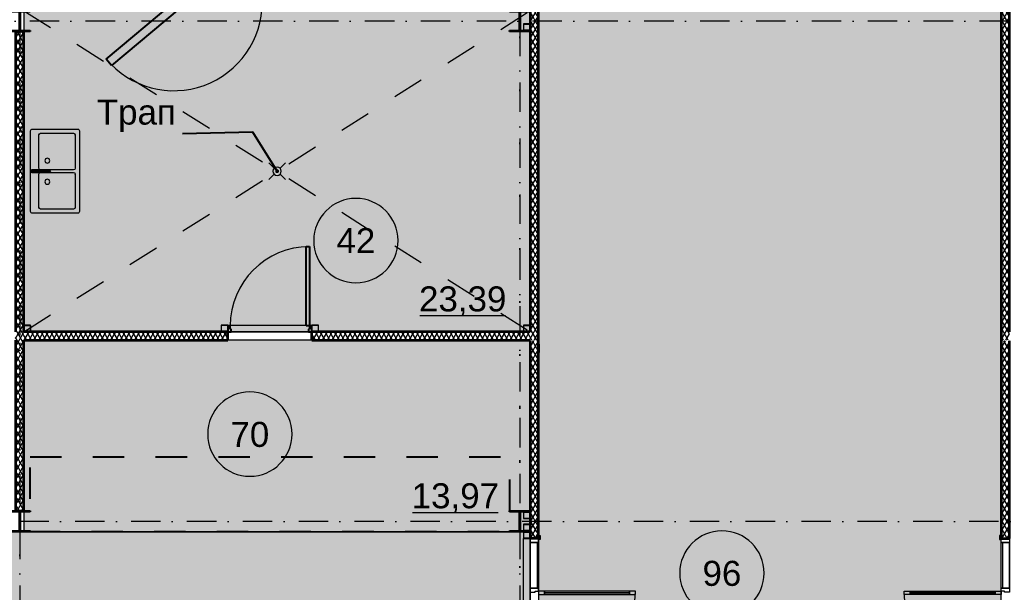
# Model space of a CAD drawing. Header units: millimetres. Extents: x -10605 to 104127, y -15987 to 52426.
# Drawn here: x 39999 to 51825, y 21150 to 28017 of the extents above; entities that cross this region are included whole.
import ezdxf
from ezdxf.enums import TextEntityAlignment as Align

# ---------------------------------------------------------------- set-up
doc = ezdxf.new("R2010")
doc.units = ezdxf.units.MM
doc.header["$MEASUREMENT"] = 0
for name, pattern in [('Dot & Dashed', [670.277762, 352.777767, -176.388884, 0, -141.111112]), ('roto_dd', [752.592, 376.296, -376.296]), ('Крупный пунктир', [634.99999, 0, -634.99999])]:
    doc.linetypes.add(name, pattern=pattern)
for name, color, linetype in [('Двери Archicad', 7, 'Continuous'), ('Зоны', 7, 'Continuous'), ('Металлический каркас здания', 7, 'Continuous'), ('Морозильные камеры', 7, 'Continuous'), ('Оси', 7, 'Continuous'), ('Стены', 7, 'Continuous')]:
    doc.layers.add(name, color=color, linetype=linetype)
for name, color, linetype, lineweight in [('Двери Archicad_Ном._пера__3', 7, 'Continuous', 0), ('Двери Archicad_Ном._пера__97', 7, 'Continuous', 35), ('Двери Archicad_Ном._пера__98', 7, 'Continuous', 25), ('Зоны_Ном._пера__38', 171, 'Continuous', 20), ('Зоны_Ном._пера__91', 255, 'Continuous', 0), ('Мебель и  оборудование_Ном._пера__200', 7, 'Continuous', 0), ('Мебель и  оборудование_Ном._пера__98', 7, 'Continuous', 25), ('Мебель и  оборудование_Ном._пера__99', 7, 'Continuous', 15), ('Металлический каркас здания_Ном._пера__98', 7, 'Continuous', 25), ('Металлический каркас здания_Ном._пера__99', 7, 'Continuous', 15), ('Морозильные камеры_Ном._пера__97', 7, 'Continuous', 35), ('Оси_Ном._пера__200', 7, 'Continuous', 0), ('Паспорта Зон Archicad_Ном._пера__100', 7, 'Continuous', 9), ('Сантехника_Ном._пера__99', 7, 'Continuous', 15), ('Стены _Ном._пера__97', 7, 'Continuous', 35)]:
    doc.layers.add(name, color=color, linetype=linetype, lineweight=lineweight)
for name, color, linetype, lineweight, true_color in [('Двери Archicad_Ном._пера__6', 7, 'Continuous', 13, 0xc23fa3ff), ('Зоны_Ном._пера__2', 7, 'Continuous', 0, 0xc2747474), ('Морозильные камеры_Ном._пера__6', 7, 'Continuous', 13, 0xc23fa3ff)]:
    doc.layers.add(name, color=color, linetype=linetype, lineweight=lineweight, true_color=true_color)
doc.styles.add('РЎР“Р•РќР•Р\xa0РР\xa0_РЎРўРР›Р¬_1', font='arial.ttf')
doc.dimstyles.new('СГЕНЕРИР_СТИЛЬ__1', dxfattribs={"dimtxt": 0.18, "dimasz": 91.2, "dimexe": 0.18, "dimexo": 0.0625, "dimgap": 0.09, "dimtad": 0, "dimtih": 1, "dimtoh": 1, "dimdec": 4, "dimzin": 0, "dimdsep": 46, "dimcen": 0.09, "dimadec": 0, "dimazin": 0, "dimtfac": 1, "dimtdec": 4, "dimtmove": 0, "dimatfit": 3, "dimldrblk": 'ARROWHEAD_11', "dimfxl": 1, "dimtolj": 1, "dimtzin": 0, "dimarcsym": 0})
pattern_1 = [(90, (0, 0), (-60, 0), [])]
pattern_2 = [(90, (0, 0), (-51.961524, 0), [30, -60]), (90, (-25.98, 45), (-51.961524, 0), [30, -60]), (150, (-1e-14, 30), (25.98076, 45), [30, -60]), (150, (-51.96, 30), (25.98076, 45), [30, -60]), (210, (0, 0), (-25.98076, 45), [30, -60]), (210, (-51.96, -2e-14), (-25.98076, 45), [30, -60])]
pattern_3 = [(60, (0, 0), (-43.30127, 25), []), (120, (0, 0), (43.30127, 25), [])]

# ---------------------------------------------------------------- blocks, each defined once
blk = doc.blocks.new('Колонна SHS ГК 27')
at = {"layer": 'Металлический каркас здания_Ном._пера__99', "linetype": 'Continuous', "lineweight": 0, "true_color": 0xffffff}
h = blk.add_hatch(dxfattribs=at)
h.set_pattern_fill('Barabбs_tйglakц_бllу', style=0, pattern_type=2)
h.set_pattern_definition(pattern_1)
h.paths.add_polyline_path([(-40, -40), (40, -40), (40, 40), (-40, 40)])
h.paths.add_polyline_path([(-36.4, -36.4), (-36.4, 36.4), (36.4, 36.4), (36.4, -36.4)], flags=0)
at = {"layer": 'Металлический каркас здания_Ном._пера__99', "color": 7, "linetype": 'Continuous', "lineweight": 15}
for p, q in [((40, 40), (-40, 40)), ((-40, 40), (-40, -40)), ((-36.4, -36.4), (-36.4, 36.4)), ((-36.4, 36.4), (36.4, 36.4)), ((36.4, 36.4), (36.4, -36.4)), ((40, -40), (40, 40)), ((-40, -40), (40, -40)), ((36.4, -36.4), (-36.4, -36.4))]:
    blk.add_line(p, q, dxfattribs=at)
blk = doc.blocks.new('Труба Квадратного Сечения ГК SHS 27_5')
at = {"layer": 'Металлический каркас здания_Ном._пера__99', "color": 7, "linetype": 'Continuous', "lineweight": 15}
for p, q in [((505, 40), (0, 40)), ((0, 40), (0, 0)), ((0, 0), (0, -40)), ((1010, 40), (505, 40)), ((1010, 0), (1010, 40)), ((1010, -40), (1010, 0)), ((0, -40), (505, -40)), ((505, -40), (1010, -40))]:
    blk.add_line(p, q, dxfattribs=at)
blk = doc.blocks.new('Труба Квадратного Сечения ГК SHS 27_9')
at = {"layer": 'Металлический каркас здания_Ном._пера__99', "color": 7, "linetype": 'Continuous', "lineweight": 15}
for p, q in [((1795, 40), (0, 40)), ((0, 40), (0, 0)), ((0, 0), (0, -40)), ((3590, 40), (1795, 40)), ((3590, 0), (3590, 40)), ((3590, -40), (3590, 0)), ((0, -40), (1795, -40)), ((1795, -40), (3590, -40))]:
    blk.add_line(p, q, dxfattribs=at)
blk = doc.blocks.new('Зона подготовки товара_42_61', base_point=(42817, 26475))
at = {"layer": 'Зоны', "linetype": 'Continuous', "lineweight": 0, "true_color": 0x3f3f3f}
blk.add_hatch(color=250, dxfattribs=at).paths.add_polyline_path([(40050, 24275), (46125, 24275), (46125, 28125), (40050, 28125)])
at = {"layer": 'Паспорта Зон Archicad_Ном._пера__100', "color": 7, "linetype": 'Continuous', "lineweight": 9}
blk.add_line((44800, 24470), (45830, 24470), dxfattribs=at)
for start, end in [(0, 180), (180, 0)]:
    blk.add_arc((44033, 25368), 506, start, end, dxfattribs=at)
at = {"layer": 'Паспорта Зон Archicad_Ном._пера__100', "color": 7, "lineweight": 9, "style": 'РЎР“Р•РќР•Р\xa0РР\xa0_РЎРўРР›Р¬_1'}
for tag, p in [('ROOM_NUMBER', (44033, 25368)), ('ROOM_AREA', (45315, 24669))]:
    blk.add_attdef(tag, text='', height=300, dxfattribs=at).set_placement(p, align=Align.MIDDLE_CENTER)
blk = doc.blocks.new('Торговый зал_96_101', base_point=(49000, 22487))
at = {"layer": 'Зоны_Ном._пера__2', "linetype": 'Continuous', "lineweight": 0, "true_color": 0x1d1d1d}
blk.add_hatch(color=250, dxfattribs=at).paths.add_polyline_path([(51775, 28125), (46225, 28125), (46225, 11875), (51775, 11875)])
at = {"layer": 'Паспорта Зон Archicad_Ном._пера__100', "color": 7, "linetype": 'Continuous', "lineweight": 9}
blk.add_line((50659, 12175), (51688, 12175), dxfattribs=at)
for start, end in [(0, 180), (180, 0)]:
    blk.add_arc((48425, 21380), 506, start, end, dxfattribs=at)
at = {"layer": 'Паспорта Зон Archicad_Ном._пера__100', "color": 7, "lineweight": 9, "style": 'РЎР“Р•РќР•Р\xa0РР\xa0_РЎРўРР›Р¬_1'}
for tag, p in [('ROOM_NUMBER', (48425, 21377)), ('ROOM_AREA', (51173, 12374))]:
    blk.add_attdef(tag, text='', height=300, dxfattribs=at).set_placement(p, align=Align.MIDDLE_CENTER)
blk = doc.blocks.new('Торговый зал_97_103', base_point=(18593, 20776))
at = {"layer": 'Зоны_Ном._пера__2', "linetype": 'Continuous', "lineweight": 0, "true_color": 0x1d1d1d}
blk.add_hatch(color=250, dxfattribs=at).paths.add_polyline_path([(46125, 18125), (46125, 21875), (4225, 21875), (4225, 18125)])
at = {"layer": 'Паспорта Зон Archicad_Ном._пера__100', "color": 7, "lineweight": 9, "style": 'РЎР“Р•РќР•Р\xa0РР\xa0_РЎРўРР›Р¬_1'}
for tag, p in [('ROOM_NUMBER', (18933, 20581)), ('ROOM_AREA', (45254, 18555))]:
    blk.add_attdef(tag, text='', height=300, dxfattribs=at).set_placement(p, align=Align.MIDDLE_CENTER)
blk = doc.blocks.new('Выставочная зона_70_117', base_point=(44007, 23556))
at = {"layer": 'Зоны_Ном._пера__38', "linetype": 'Continuous', "lineweight": 0, "true_color": 0x1f1f3f}
blk.add_hatch(color=179, dxfattribs=at).paths.add_polyline_path([(46125, 21875), (46125, 24175), (40050, 24175), (40050, 21875)])
at = {"layer": 'Паспорта Зон Archicad_Ном._пера__100', "color": 7, "linetype": 'Continuous', "lineweight": 9}
blk.add_line((44711, 22108), (45741, 22108), dxfattribs=at)
for start, end in [(0, 180), (180, 0)]:
    blk.add_arc((42760, 23047), 506, start, end, dxfattribs=at)
at = {"layer": 'Паспорта Зон Archicad_Ном._пера__100', "color": 7, "lineweight": 9, "style": 'РЎР“Р•РќР•Р\xa0РР\xa0_РЎРўРР›Р¬_1'}
for tag, p in [('ROOM_NUMBER', (42760, 23044)), ('ROOM_AREA', (45226, 22308))]:
    blk.add_attdef(tag, text='', height=300, dxfattribs=at).set_placement(p, align=Align.MIDDLE_CENTER)
blk = doc.blocks.new('Стена_13', base_point=(46125, 24124))
at = {"layer": 'Морозильные камеры', "linetype": 'Continuous', "lineweight": 0, "true_color": 0x000000}
h = blk.add_hatch(dxfattribs=at)
h.set_pattern_fill('Styrofoam_SM_Insulation__3_', color=18, style=0, pattern_type=2)
h.set_pattern_definition(pattern_2)
h.paths.add_polyline_path([(46225, 24124), (46225, 24024), (46235, 24024), (46235, 24124)])
at = {"layer": 'Морозильные камеры_Ном._пера__97', "color": 7, "linetype": 'Continuous', "lineweight": 35, "flags": 128}
for points in [[(46225, 24024), (46225, 24124)], [(46225, 24124), (46225, 24024)]]:
    blk.add_lwpolyline(points, dxfattribs=at)
blk = doc.blocks.new('Двупольная Дверь с Боковыми Панелями и Фрамугой 27')
at = {"layer": 'Двери Archicad_Ном._пера__3', "color": 7, "linetype": 'Continuous', "lineweight": 0}
for p, q in [((-1162, 1162), (-1162, 1092)), ((-1122, 1162), (-1162, 1162)), ((-1162, 1092), (-1122, 1092)), ((-1142, 1092), (-1142, 70)), ((-1122, 1092), (-1122, 1162)), ((1122, 1092), (1122, 1162)), ((1122, 1162), (1162, 1162)), ((1162, 1092), (1122, 1092)), ((1142, 1092), (1142, 70)), ((1162, 1162), (1162, 1092)), ((-1832, 0), (-1832, 19)), ((-1832, 19), (-1782, 19)), ((-1782, 0), (-1832, 0)), ((-1795, 0), (-1832, 0)), ((-1795, 0), (-1832, 0)), ((-1745, 0), (-1795, 0)), ((-1795, 0), (-1795, -100)), ((-1795, 0), (-1795, -100)), ((-1795, 0), (-1795, -100)), ((-1782, 19), (-1782, 0)), ((-1745, -100), (-1745, 0)), ((-1162, 0), (-1200, 0)), ((-1200, 0), (-1200, -100)), ((-1122, 70), (-1162, 70)), ((-1162, 70), (-1162, 0)), ((-1162, -40), (-1162, 0)), ((-1162, 0), (-1122, 0)), ((-1122, 0), (-1122, 70)), ((1122, 0), (1122, 70)), ((1122, 70), (1162, 70)), ((1162, 0), (1122, 0)), ((1162, 70), (1162, 0)), ((1200, 0), (1162, 0)), ((1162, 0), (1162, -40)), ((1200, -100), (1200, 0)), ((1795, 0), (1745, 0)), ((1745, 0), (1745, -100)), ((1782, 19), (1832, 19)), ((1782, 0), (1782, 19)), ((1832, 0), (1782, 0)), ((1795, -100), (1795, 0)), ((1795, 0), (1795, -100)), ((1795, 0), (1795, -100)), ((1795, 0), (1832, 0)), ((1795, 0), (1832, 0)), ((1832, 19), (1832, 0)), ((-1795, -100), (-1745, -100)), ((-1745, -18), (-1200, -18)), ((-1200, -100), (-1745, -100)), ((-1200, -100), (-1150, -100)), ((-1150, -40), (-1162, -40)), ((-1150, -100), (-1150, -40)), ((1162, -40), (1150, -40)), ((1150, -40), (1150, -100)), ((1150, -100), (1200, -100)), ((1745, -18), (1200, -18)), ((1745, -100), (1200, -100)), ((1745, -100), (1795, -100))]:
    blk.add_line(p, q, dxfattribs=at)
at = {"layer": 'Двери Archicad_Ном._пера__3', "color": 7, "linetype": 'Continuous', "lineweight": 0, "flags": 128}
for points in [[(-1162, 1092), (-1162, 70), (-1142, 70), (-1142, 1092)], [(-1142, 1092), (-1142, 70), (-1122, 70), (-1122, 1092)], [(1142, 1092), (1142, 70), (1122, 70), (1122, 1092)], [(1162, 1092), (1162, 70), (1142, 70), (1142, 1092)], [(-1200, 0), (-1745, 0), (-1745, -100), (-1200, -100)], [(1745, -100), (1200, -100), (1200, 0), (1745, 0)]]:
    blk.add_lwpolyline(points, close=True, dxfattribs=at)
at = {"layer": 'Двери Archicad_Ном._пера__3', "color": 7, "linetype": 'Continuous', "lineweight": 0}
for centre, start, end in [((-1162, 0), 0, 90), ((1162, 0), 90, 180)]:
    blk.add_arc(centre, 1162, start, end, dxfattribs=at)
blk = doc.blocks.new('Стена_15', base_point=(51875, 21875))
at = {"layer": 'Стены', "linetype": 'Continuous', "lineweight": 0, "true_color": 0x000000}
h = blk.add_hatch(dxfattribs=at)
h.set_pattern_fill('Batt_Insulation__3_', color=18, style=0, pattern_type=2)
h.set_pattern_definition(pattern_3)
h.paths.add_polyline_path([(51775, 21795), (51875, 21795), (51875, 21875), (51775, 21875)])
h = blk.add_hatch(dxfattribs=at)
h.set_pattern_fill('Batt_Insulation__3_', color=18, style=0, pattern_type=2)
h.set_pattern_definition(pattern_3)
h.paths.add_polyline_path([(51775, 15835), (51875, 15835), (51875, 18205), (51775, 18205)])
h = blk.add_hatch(dxfattribs=at)
h.set_pattern_fill('Batt_Insulation__3_', color=18, style=0, pattern_type=2)
h.set_pattern_definition(pattern_3)
h.paths.add_polyline_path([(51775, 15825), (51775, 11775), (51875, 11775), (51875, 15825)])
at = {"layer": 'Стены _Ном._пера__97', "color": 7, "linetype": 'Continuous', "lineweight": 35}
for p, q in [((51775, 21795), (51775, 21832)), ((51775, 21795), (51875, 21795)), ((51775, 18205), (51775, 18168)), ((51775, 18205), (51875, 18205))]:
    blk.add_line(p, q, dxfattribs=at)
at = {"layer": 'Стены _Ном._пера__97', "color": 7, "linetype": 'Continuous', "lineweight": 35, "flags": 128}
for points in [[(51775, 21875), (51775, 21795)], [(51875, 21795), (51875, 21875)], [(51775, 18205), (51775, 11875)], [(51875, 15835), (51875, 18205)], [(51875, 11875), (51875, 15725)]]:
    blk.add_lwpolyline(points, dxfattribs=at)
at = {"layer": 'Двери Archicad_Ном._пера__3', "color": 7, "linetype": 'Continuous', "lineweight": 0, "xscale": -1, "zscale": 1000, "rotation": 90}
blk.add_blockref('Двупольная Дверь с Боковыми Панелями и Фрамугой 27', (51775, 20000), dxfattribs=at)
blk = doc.blocks.new('Стена_16', base_point=(46125, 21875))
at = {"layer": 'Стены', "linetype": 'Continuous', "lineweight": 0, "true_color": 0x000000}
h = blk.add_hatch(dxfattribs=at)
h.set_pattern_fill('Batt_Insulation__3_', color=18, style=0, pattern_type=2)
h.set_pattern_definition(pattern_3)
h.paths.add_polyline_path([(46225, 24175), (46225, 28225), (46125, 28225), (46125, 24175)])
h = blk.add_hatch(dxfattribs=at)
h.set_pattern_fill('Batt_Insulation__3_', color=18, style=0, pattern_type=2)
h.set_pattern_definition(pattern_3)
h.paths.add_polyline_path([(46125, 24165), (46125, 21875), (46225, 21875), (46225, 24165)])
at = {"layer": 'Стены _Ном._пера__97', "color": 7, "linetype": 'Continuous', "lineweight": 35, "flags": 128}
for points in [[(46125, 28125), (46125, 24275)], [(46225, 21875), (46225, 28125)], [(46125, 24165), (46125, 21875)]]:
    blk.add_lwpolyline(points, dxfattribs=at)
blk = doc.blocks.new('Однопольная Дверь 27_2')
at = {"layer": 'Двери Archicad_Ном._пера__3', "color": 7, "linetype": 'Continuous', "lineweight": 0}
blk.add_arc((475, 0), 950, 90, 180, dxfattribs=at)
at = {"layer": 'Двери Archicad_Ном._пера__97', "color": 7, "linetype": 'Continuous', "lineweight": 35}
for p, q in [((-505, -170), (-505, -70)), ((505, -170), (505, -70))]:
    blk.add_line(p, q, dxfattribs=at)
at = {"layer": 'Двери Archicad_Ном._пера__98', "color": 7, "linetype": 'Continuous', "lineweight": 25}
for p, q in [((435, 0), (435, 950)), ((435, 950), (475, 950)), ((475, 950), (475, 0)), ((-475, 0), (-505, 0)), ((-505, 0), (-505, -70)), ((-475, -40), (-475, 0)), ((475, 0), (435, 0)), ((505, 0), (475, 0)), ((475, 0), (475, -40)), ((505, -70), (505, 0)), ((-505, -70), (-465, -70)), ((-465, -40), (-475, -40)), ((-465, -70), (-465, -40)), ((475, -40), (465, -40)), ((465, -40), (465, -70)), ((465, -70), (505, -70))]:
    blk.add_line(p, q, dxfattribs=at)
blk = doc.blocks.new('Стена_82', base_point=(4125, 24225))
at = {"layer": 'Стены', "linetype": 'Continuous', "lineweight": 0, "true_color": 0x000000}
h = blk.add_hatch(dxfattribs=at)
h.set_pattern_fill('Batt_Insulation__3_', color=18, style=0, pattern_type=2)
h.set_pattern_definition(pattern_3)
h.paths.add_polyline_path([(42495, 24275), (40050, 24275), (40050, 24175), (42495, 24175)])
h = blk.add_hatch(dxfattribs=at)
h.set_pattern_fill('Batt_Insulation__3_', color=18, style=0, pattern_type=2)
h.set_pattern_definition(pattern_3)
h.paths.add_polyline_path([(46125, 24275), (43505, 24275), (43505, 24175), (46125, 24175)])
at = {"layer": 'Стены _Ном._пера__97', "color": 7, "linetype": 'Continuous', "lineweight": 35}
for p, q in [((42495, 24175), (42495, 24275)), ((43505, 24175), (43505, 24275))]:
    blk.add_line(p, q, dxfattribs=at)
at = {"layer": 'Стены _Ном._пера__97', "color": 7, "linetype": 'Continuous', "lineweight": 35, "flags": 128}
for points in [[(42495, 24275), (40050, 24275)], [(46125, 24275), (43505, 24275)], [(40050, 24175), (42495, 24175)], [(43505, 24175), (46125, 24175)]]:
    blk.add_lwpolyline(points, dxfattribs=at)
at = {"layer": 'Двери Archicad', "color": 7, "linetype": 'Continuous', "lineweight": 50, "zscale": 1000}
blk.add_blockref('Однопольная Дверь 27_2', (43000, 24345), dxfattribs=at)
blk = doc.blocks.new('Стена_103', base_point=(40000, 22125))
at = {"layer": 'Стены', "linetype": 'Continuous', "lineweight": 0, "true_color": 0x000000}
h = blk.add_hatch(dxfattribs=at)
h.set_pattern_fill('Batt_Insulation__3_', color=18, style=0, pattern_type=2)
h.set_pattern_definition(pattern_3)
h.paths.add_polyline_path([(40050, 22125), (40050, 27875), (39950, 27875), (39950, 22125)])
at = {"layer": 'Стены _Ном._пера__97', "color": 7, "linetype": 'Continuous', "lineweight": 35, "flags": 128}
for points in [[(40050, 27875), (39950, 27875)], [(39950, 27875), (39950, 24275)], [(40050, 24275), (40050, 27875)], [(39950, 24175), (39950, 22125)], [(40050, 22125), (40050, 24175)], [(39950, 22125), (40050, 22125)]]:
    blk.add_lwpolyline(points, dxfattribs=at)
blk = doc.blocks.new('Стена_162', base_point=(46125, 11775))
at = {"layer": 'Стены', "linetype": 'Continuous', "lineweight": 0, "true_color": 0x000000}
h = blk.add_hatch(dxfattribs=at)
h.set_pattern_fill('Batt_Insulation__3_', color=18, style=0, pattern_type=2)
h.set_pattern_definition(pattern_3)
h.paths.add_polyline_path([(46225, 21875), (46125, 21875), (46125, 21795), (46225, 21795)])
h = blk.add_hatch(dxfattribs=at)
h.set_pattern_fill('Batt_Insulation__3_', color=18, style=0, pattern_type=2)
h.set_pattern_definition(pattern_3)
h.paths.add_polyline_path([(46125, 15835), (46225, 15835), (46225, 18205), (46125, 18205)])
h = blk.add_hatch(dxfattribs=at)
h.set_pattern_fill('Batt_Insulation__3_', color=18, style=0, pattern_type=2)
h.set_pattern_definition(pattern_3)
h.paths.add_polyline_path([(46125, 15825), (46125, 11775), (46225, 11775), (46225, 15825)])
at = {"layer": 'Стены _Ном._пера__97', "color": 7, "linetype": 'Continuous', "lineweight": 35}
for p, q in [((46225, 21795), (46125, 21795)), ((46225, 21795), (46225, 21832)), ((46225, 18205), (46125, 18205)), ((46225, 18205), (46225, 18168))]:
    blk.add_line(p, q, dxfattribs=at)
at = {"layer": 'Стены _Ном._пера__97', "color": 7, "linetype": 'Continuous', "lineweight": 35, "flags": 128}
for points in [[(46125, 21875), (46125, 21795)], [(46225, 21795), (46225, 21875)], [(46125, 18205), (46125, 15835)], [(46225, 11875), (46225, 18205)], [(46125, 15725), (46125, 11875)]]:
    blk.add_lwpolyline(points, dxfattribs=at)
at = {"layer": 'Двери Archicad_Ном._пера__3', "color": 7, "linetype": 'Continuous', "lineweight": 0, "zscale": 1000, "rotation": 270}
blk.add_blockref('Двупольная Дверь с Боковыми Панелями и Фрамугой 27', (46225, 20000), dxfattribs=at)
blk = doc.blocks.new('Однопольная Дверь 27_4')
at = {"layer": 'Двери Archicad_Ном._пера__3', "color": 7, "linetype": 'Continuous', "lineweight": 0}
blk.add_arc((530, 0), 1060, 40, 180, dxfattribs=at)
at = {"layer": 'Двери Archicad_Ном._пера__6', "color": 161, "linetype": 'Continuous', "lineweight": 13, "true_color": 0x3fa3ff}
for p, q in [((-600, 0), (-600, -100)), ((-600, 0), (-600, -100)), ((600, 0), (600, -100)), ((600, 0), (600, -100))]:
    blk.add_line(p, q, dxfattribs=at)
at = {"layer": 'Двери Archicad_Ном._пера__98', "color": 7, "linetype": 'Continuous', "lineweight": 25}
for p, q in [((466, 77), (1278, 758)), ((1278, 758), (1342, 681)), ((1342, 681), (530, 0)), ((-570, 0), (-600, 0)), ((-600, 0), (-600, -100)), ((-530, 0), (-570, 0)), ((-570, 0), (-570, -100)), ((-530, -100), (-530, 0)), ((530, 0), (466, 77)), ((570, 0), (530, 0)), ((530, 0), (530, -100)), ((570, 0), (600, 0)), ((570, -100), (570, 0)), ((600, 0), (600, -100)), ((-570, -100), (-600, -100)), ((-570, -100), (-530, -100)), ((530, -100), (570, -100)), ((570, -100), (600, -100))]:
    blk.add_line(p, q, dxfattribs=at)
blk = doc.blocks.new('Стена_266', base_point=(44530, 28225))
at = {"layer": 'Морозильные камеры', "linetype": 'Continuous', "lineweight": 0, "true_color": 0x000000}
h = blk.add_hatch(dxfattribs=at)
h.set_pattern_fill('Styrofoam_SM_Insulation__3_', color=18, style=0, pattern_type=2)
h.set_pattern_definition(pattern_2)
h.paths.add_polyline_path([(40130, 28325), (40130, 28225), (41779, 28225), (41779, 28325)])
h = blk.add_hatch(dxfattribs=at)
h.set_pattern_fill('Styrofoam_SM_Insulation__3_', color=18, style=0, pattern_type=2)
h.set_pattern_definition(pattern_2)
h.paths.add_polyline_path([(42979, 28325), (42979, 28225), (44530, 28225), (44530, 28325)])
at = {"layer": 'Морозильные камеры_Ном._пера__6', "color": 161, "linetype": 'Continuous', "lineweight": 13, "true_color": 0x3fa3ff}
for p, q in [((41779, 28225), (41779, 28325)), ((42979, 28225), (42979, 28325))]:
    blk.add_line(p, q, dxfattribs=at)
at = {"layer": 'Морозильные камеры_Ном._пера__6', "color": 161, "linetype": 'Continuous', "lineweight": 13, "true_color": 0x3fa3ff, "flags": 128}
for points in [[(41779, 28325), (40130, 28325)], [(40130, 28325), (40130, 28225)], [(44530, 28325), (42979, 28325)], [(44530, 28225), (44530, 28325)], [(40130, 28225), (41779, 28225)], [(42979, 28225), (44530, 28225)]]:
    blk.add_lwpolyline(points, dxfattribs=at)
at = {"layer": 'Двери Archicad', "color": 7, "linetype": 'Continuous', "lineweight": 50, "zscale": 1000, "rotation": 179.9999990962202}
blk.add_blockref('Однопольная Дверь 27_4', (42379, 28225), dxfattribs=at)
blk = doc.blocks.new('Стена_309', base_point=(51875, 28225))
at = {"layer": 'Стены', "linetype": 'Continuous', "lineweight": 0, "true_color": 0x000000}
h = blk.add_hatch(dxfattribs=at)
h.set_pattern_fill('Batt_Insulation__3_', color=18, style=0, pattern_type=2)
h.set_pattern_definition(pattern_3)
h.paths.add_polyline_path([(51875, 24175), (51875, 28225), (51775, 28225), (51775, 24175)])
h = blk.add_hatch(dxfattribs=at)
h.set_pattern_fill('Batt_Insulation__3_', color=18, style=0, pattern_type=2)
h.set_pattern_definition(pattern_3)
h.paths.add_polyline_path([(51775, 24165), (51775, 21875), (51875, 21875), (51875, 24165)])
at = {"layer": 'Стены _Ном._пера__97', "color": 7, "linetype": 'Continuous', "lineweight": 35, "flags": 128}
for points in [[(51775, 28125), (51775, 21875)], [(51875, 24275), (51875, 28125)], [(51875, 21875), (51875, 24165)]]:
    blk.add_lwpolyline(points, dxfattribs=at)
blk = doc.blocks.new('Колонна Универсальная 27')
at = {"layer": 'Металлический каркас здания_Ном._пера__98', "linetype": 'Continuous', "lineweight": 0, "true_color": 0xffffff}
h = blk.add_hatch(dxfattribs=at)
h.set_pattern_fill('Barabбs_tйglakц_бllу', style=0, pattern_type=2)
h.set_pattern_definition(pattern_1)
h.paths.add_polyline_path([(-125, -125), (125, -125), (125, -113), (4, -113), (4, 113), (125, 113), (125, 125), (-125, 125), (-125, 113), (-4, 113), (-4, -113), (-125, -113)])
at = {"layer": 'Металлический каркас здания_Ном._пера__98', "color": 7, "linetype": 'Continuous', "lineweight": 25}
for p, q in [((125, 125), (-125, 125)), ((-125, 125), (-125, 113)), ((125, 113), (125, 125)), ((-125, 113), (-4, 113)), ((-4, 113), (-4, -113)), ((4, -113), (4, 113)), ((4, 113), (125, 113)), ((-4, -113), (-125, -113)), ((-125, -113), (-125, -125)), ((125, -113), (4, -113)), ((125, -125), (125, -113)), ((-125, -125), (125, -125))]:
    blk.add_line(p, q, dxfattribs=at)
blk = doc.blocks.new('Двутавp К 26020-83 27')
at = {"layer": 'Металлический каркас здания_Ном._пера__98', "color": 7, "linetype": 'Крупный пунктир', "lineweight": 25}
blk.add_line((0, 0), (39875, 0), dxfattribs=at)
blk = doc.blocks.new('Стандартный Маркер Сетки')
at = {"layer": 'Оси_Ном._пера__200', "color": 7, "linetype": 'Dot & Dashed', "lineweight": 0}
blk.add_line((0, 0), (107805, 0), dxfattribs=at)
at = {"layer": 'Оси_Ном._пера__200', "color": 7, "lineweight": 0, "style": 'РЎР“Р•РќР•Р\xa0РР\xa0_РЎРўРР›Р¬_1'}
blk.add_attdef('AC_MarkerText_1', text='', height=300, dxfattribs=at).set_placement((108205, 150), align=Align.TOP_CENTER)
blk = doc.blocks.new('Стандартный Маркер Сетки_3')
at = {"layer": 'Оси_Ном._пера__200', "color": 7, "linetype": 'Dot & Dashed', "lineweight": 0}
blk.add_line((0, 0), (107930, 0), dxfattribs=at)
at = {"layer": 'Оси_Ном._пера__200', "color": 7, "lineweight": 0, "style": 'РЎР“Р•РќР•Р\xa0РР\xa0_РЎРўРР›Р¬_1'}
blk.add_attdef('AC_MarkerText_1', text='', height=300, dxfattribs=at).set_placement((108330, 150), align=Align.TOP_CENTER)
blk = doc.blocks.new('Двутавp К 26020-83 27_4')
at = {"layer": 'Металлический каркас здания_Ном._пера__98', "color": 7, "linetype": 'Крупный пунктир', "lineweight": 25}
blk.add_line((0, 0), (39750, 0), dxfattribs=at)
blk = doc.blocks.new('Мойка Обычная 27')
at = {"layer": 'Сантехника_Ном._пера__99', "color": 7, "linetype": 'Continuous', "lineweight": 15}
for p, q in [((470, 485), (70, 485)), ((940, 485), (540, 485)), ((50, 465), (50, 70)), ((490, 70), (490, 465)), ((520, 465), (520, 70)), ((960, 70), (960, 465)), ((70, 50), (470, 50)), ((540, 50), (940, 50))]:
    blk.add_line(p, q, dxfattribs=at)
at = {"layer": 'Сантехника_Ном._пера__99', "color": 7, "linetype": 'Continuous', "lineweight": 15, "flags": 128}
for points in [[(20, 0), (990, 0, 0.414214), (1010, 20), (1010, 565, 0.414214), (990, 585), (20, 585, 0.414214), (0, 565), (0, 20, 0.414214)], [(485, 504), (496, 504), (496, 555, -1), (514, 555), (514, 504), (525, 504), (525, 569), (485, 569)], [(496, 357, 1), (514, 357), (514, 555, 1), (496, 555)]]:
    blk.add_lwpolyline(points, format="xyb", close=True, dxfattribs=at)
for points in [[(485, 468), (496, 468), (496, 503), (485, 503)], [(525, 468), (525, 503), (514, 503), (514, 468)]]:
    blk.add_lwpolyline(points, close=True, dxfattribs=at)
at = {"layer": 'Сантехника_Ном._пера__99', "color": 7, "linetype": 'Continuous', "lineweight": 15}
for centre in [(379, 385), (631, 385)]:
    blk.add_circle(centre, 30, dxfattribs=at)
for centre, start, end in [((70, 465), 90, 180), ((470, 465), 0, 90), ((540, 465), 90, 180), ((940, 465), 0, 90), ((70, 70), 180, 270), ((470, 70), 270, 0), ((540, 70), 180, 270), ((940, 70), 270, 0)]:
    blk.add_arc(centre, 20, start, end, dxfattribs=at)
for p in [(70, 50), (540, 50)]:
    blk.add_point(p, dxfattribs=at)
blk = doc.blocks.new('Символ Трапа в Полу 27')
at = {"layer": 'Мебель и  оборудование_Ном._пера__99', "color": 7, "linetype": 'Continuous', "lineweight": 15}
for p, q in [((65, 135), (0, 200)), ((135, 135), (200, 200)), ((65, 65), (0, 0)), ((135, 65), (200, 0))]:
    blk.add_line(p, q, dxfattribs=at)
at = {"layer": 'Мебель и  оборудование_Ном._пера__99', "color": 7, "linetype": 'Continuous', "lineweight": 15, "flags": 128}
blk.add_lwpolyline([(150, 100, 1), (50, 100, 1)], format="xyb", close=True, dxfattribs=at)
blk = doc.blocks.new('ARROWHEAD_11')
at = {"color": 0, "linetype": 'Continuous', "lineweight": 0}
blk.add_line((0, 0), (-1, 0), dxfattribs=at)
at = {"color": 0, "linetype": 'Continuous', "lineweight": 0, "const_width": 0.25, "flags": 128}
blk.add_lwpolyline([(-0.125, 0, 1), (0.125, 0, 1)], format="xyb", close=True, dxfattribs=at)
blk = doc.blocks.new('Стандартный Маркер Сетки_4')
at = {"layer": 'Оси_Ном._пера__200', "color": 7, "linetype": 'Dot & Dashed', "lineweight": 0}
blk.add_line((0, 0), (55187, 0), dxfattribs=at)
at = {"layer": 'Оси_Ном._пера__200', "color": 7, "lineweight": 0, "style": 'РЎР“Р•РќР•Р\xa0РР\xa0_РЎРўРР›Р¬_1'}
blk.add_attdef('AC_MarkerText_1', text='', height=300, rotation=90, dxfattribs=at).set_placement((55368, -69), align=Align.TOP_CENTER)

msp = doc.modelspace()

# ---------------------------------------------------------------- linework, layer by layer
at = {"layer": 'Зоны_Ном._пера__2', "color": 8, "linetype": 'Continuous', "lineweight": 0, "true_color": 0x747474, "flags": 128}
for points in [[(51775, 28125.00002), (46225, 28125.00002), (46225, 11875), (51775, 11875)], [(46125, 18125), (46125, 21875.00005), (4225, 21875.00005), (4225, 18125)]]:
    msp.add_lwpolyline(points, close=True, dxfattribs=at)
at = {"layer": 'Зоны_Ном._пера__38', "color": 171, "linetype": 'Continuous', "lineweight": 20, "flags": 128}
msp.add_lwpolyline([(46125, 21875.00005), (46125, 24175.00005), (40050.00006, 24175.00005), (40050.00006, 21875.00005)], close=True, dxfattribs=at)
at = {"layer": 'Зоны_Ном._пера__91', "color": 255, "linetype": 'Continuous', "lineweight": 0, "flags": 128}
msp.add_lwpolyline([(40050.00006, 24274.50005), (46125, 24274.50005), (46125, 28125.00005), (40050.00006, 28125.00005)], close=True, dxfattribs=at)
at = {"layer": 'Мебель и  оборудование_Ном._пера__200', "color": 7, "linetype": 'roto_dd', "lineweight": 0, "flags": 128}
for points in [[(40050.00006, 28125.00005), (46125, 24274.50005)], [(40050.00006, 24274.50005), (46125, 28125.00005)]]:
    msp.add_lwpolyline(points, dxfattribs=at)
at = {"layer": 'Мебель и  оборудование_Ном._пера__98', "color": 7, "linetype": 'roto_dd', "lineweight": 25, "flags": 128}
msp.add_lwpolyline([(40124.85541, 22775.00005), (45874.83375, 22775.00005), (45874.83375, 21875.00005), (40124.85541, 21875.00005)], close=True, dxfattribs=at)

# ---------------------------------------------------------------- block references
at = {"layer": 'Зоны', "color": 7, "linetype": 'Continuous', "lineweight": 9}
for name, p, values in [('Зона подготовки товара_42_61', (42816.6588, 26474.50005), {'ROOM_NUMBER': '42', 'ROOM_AREA': '23,39'}), ('Торговый зал_96_101', (49000.00007, 22487.08323), {'ROOM_NUMBER': '96', 'ROOM_AREA': '90,19'}), ('Выставочная зона_70_117', (44007.29169, 23555.5454), {'ROOM_NUMBER': '70', 'ROOM_AREA': '13,97'})]:
    msp.add_blockref(name, p, dxfattribs=at).add_auto_attribs(values)
msp.add_blockref('Торговый зал_97_103', (18592.67673, 20775.72296), dxfattribs=at)
at = {"layer": 'Мебель и  оборудование_Ном._пера__99', "color": 7, "linetype": 'Continuous', "lineweight": 15, "zscale": 1000, "rotation": 90}
msp.add_blockref('Символ Трапа в Полу 27', (43187.50003, 26099.75005), dxfattribs=at)
at = {"layer": 'Металлический каркас здания', "color": 7, "linetype": 'Continuous', "lineweight": 9, "zscale": 1000}
for name, p, rotation in [('Двутавp К 26020-83 27', (40000, 0), 90), ('Двутавp К 26020-83 27_4', (46000.00006, 39875.00005), 270)]:
    msp.add_blockref(name, p, dxfattribs=dict(at, rotation=rotation))
at = {"layer": 'Металлический каркас здания_Ном._пера__98', "color": 7, "linetype": 'Continuous', "lineweight": 25, "xscale": -1, "zscale": 1000}
for p in [(40000.015, 28000.00005), (46000, 28000.00005), (39999.99778, 22000.04444), (46000, 22000.00005)]:
    msp.add_blockref('Колонна Универсальная 27', p, dxfattribs=at)
at = {"layer": 'Металлический каркас здания_Ном._пера__99', "color": 7, "linetype": 'Continuous', "lineweight": 15, "zscale": 1000}
for p, rotation in [((46085, 27927.00005), 180), ((46085, 22073.00005), 180), ((46085, 21927.00005), 180), ((46085, 21835.00012), 90)]:
    msp.add_blockref('Колонна SHS ГК 27', p, dxfattribs=dict(at, rotation=rotation))
for p in [(40090, 24314.50005), (42455, 24315.00005), (43545, 24315.00005), (46085, 24314.50005)]:
    msp.add_blockref('Колонна SHS ГК 27', p, dxfattribs=at)
at = {"layer": 'Металлический каркас здания_Ном._пера__99', "color": 7, "linetype": 'Continuous', "lineweight": 15, "xscale": -1, "zscale": 1000}
msp.add_blockref('Труба Квадратного Сечения ГК SHS 27_5', (43505, 24315.00005), dxfattribs=at)
at = {"layer": 'Металлический каркас здания_Ном._пера__99', "color": 7, "linetype": 'Continuous', "lineweight": 15, "xscale": -1, "zscale": 1000, "rotation": 270}
msp.add_blockref('Труба Квадратного Сечения ГК SHS 27_9', (46085, 18205), dxfattribs=at)
at = {"layer": 'Морозильные камеры', "color": 161, "lineweight": 13, "true_color": 0x3fa3ff}
msp.add_blockref('Стена_266', (44530, 28225.00005), dxfattribs=at)
at = {"layer": 'Морозильные камеры', "color": 7, "lineweight": 35}
msp.add_blockref('Стена_13', (46125, 24124.49489), dxfattribs=at)
at = {"layer": 'Оси', "color": 8, "linetype": 'Continuous', "lineweight": 0, "true_color": 0x747474, "zscale": 1000, "rotation": 270}
for p in [(40000, 40000.00005), (46000, 40000.00005)]:
    msp.add_blockref('Стандартный Маркер Сетки_4', p, dxfattribs=at)
at = {"layer": 'Оси', "color": 8, "linetype": 'Continuous', "lineweight": 0, "true_color": 0x747474, "xscale": -1, "zscale": 1000}
for name, p in [('Стандартный Маркер Сетки_3', (98125, 28000.00005)), ('Стандартный Маркер Сетки', (98000.00007, 22000.00005))]:
    msp.add_blockref(name, p, dxfattribs=at)
at = {"layer": 'Сантехника_Ном._пера__99', "color": 7, "linetype": 'Continuous', "lineweight": 15, "xscale": -1, "zscale": 1000, "rotation": 90}
msp.add_blockref('Мойка Обычная 27', (40715, 26705.00012), dxfattribs=at)
at = {"layer": 'Стены', "color": 7, "lineweight": 35}
for name, p in [('Стена_16', (46125, 21875.00005)), ('Стена_309', (51875, 28225.00002)), ('Стена_103', (40000.00006, 22125.00005)), ('Стена_82', (4125, 24225.00005)), ('Стена_162', (46125, 11775)), ('Стена_15', (51875, 21875.00012))]:
    msp.add_blockref(name, p, dxfattribs=at)

# ---------------------------------------------------------------- texts
at = {"layer": 'Мебель и  оборудование_Ном._пера__200', "color": 7, "linetype": 'Continuous', "lineweight": 0, "insert": (40923.48338, 26668.35049), "char_height": 300, "attachment_point": 7, "style": 'РЎР“Р•РќР•Р\xa0РР\xa0_РЎРўРР›Р¬_1'}
msp.add_mtext('\\A1;{\\pql;\\fArial|b0|i0|c204|p0;\\W1.000000;Трап}', dxfattribs=at)

# ---------------------------------------------------------------- leaders
at = {"layer": 'Мебель и  оборудование_Ном._пера__200', "color": 7, "linetype": 'Continuous', "lineweight": 0, "annotation_type": 0, "has_hookline": 1, "hookline_direction": 1, "text_width": 910.8}
msp.add_leader([(43087.50003, 26199.75005), (42795.4453, 26668.35049), (41952.12238, 26647.25632)], dimstyle='СГЕНЕРИР_СТИЛЬ__1', dxfattribs=at)

doc.saveas('drawing.dxf')
